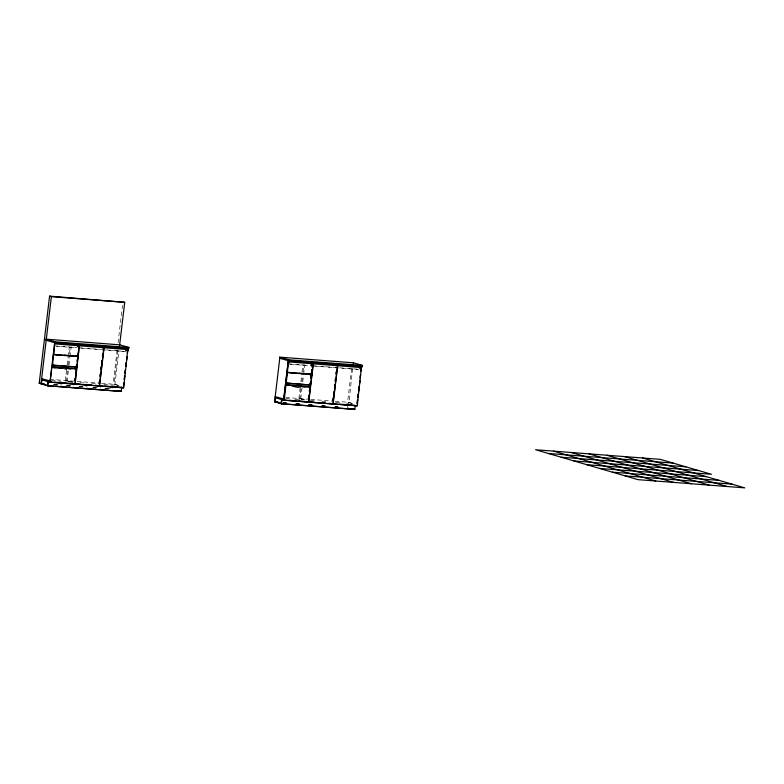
<?xml version="1.0" encoding="UTF-8"?>
<svg xmlns="http://www.w3.org/2000/svg" width="784" height="784" viewBox="0 0 784 784"><rect width="100%" height="100%" fill="white"/><g stroke="black" fill="none" stroke-linecap="round" stroke-linejoin="round"><path stroke-width="0.59" stroke-dasharray="3.92 2.94" d="M66.571 369.685L65.278 380.505L70.589 382.053M67.14 364.883L68.002 357.671M68.149 356.465L69.296 346.851M67.365 370.959L66.101 381.622L73.941 382.229M68.09 364.952L69.237 355.338M69.374 354.133L70.237 346.93M68.316 371.038L67.169 380.652L72.471 382.2M69.031 365.03L69.894 357.818M70.031 356.612L71.177 346.998M117.159 350.183L112.543 388.913L105.33 388.364M118.031 342.922L122.5 305.407M118.012 350.605L114.003 384.258L120.373 386.11M114.817 385.375L118.952 350.673M300.164 387.668L298.88 398.478L303.124 399.722M300.889 381.651L301.889 373.243M302.036 372.037L302.889 364.834M299.694 399.595L301.115 387.737M301.83 381.73L302.83 373.311M302.977 372.116L303.829 364.903M302.056 387.806L300.762 398.625L305.015 399.869M302.771 381.798L303.486 375.791M303.633 374.585L304.78 364.972M311.385 367.314L311.816 363.707M351.614 368.578L347.596 402.231L352.908 403.78M347.812 404.426L347.449 407.474L348.39 407.553L348.753 404.495M352.555 368.656L348.88 403.486L346.469 403.299M54.194 345.852L76.93 347.596M78.821 347.743L101.636 349.497M106.438 349.87L126.675 351.644L102.665 349.801M287.797 363.825L308.141 365.393M312.414 365.716L359.258 369.323M56.419 346.244L76.763 347.802M81.046 348.135L101.459 349.703M290.021 364.217L311.552 365.873L310.533 365.579M314.639 366.108L359.072 369.529M297.097 387.1L300.684 387.374M53.753 368.588L57.34 368.862M64.523 369.421L66.914 369.607M294.529 387.12L300.517 387.58M49.804 379.309L75.97 381.328M77.185 381.416L100.332 383.2M101.548 383.298L114.944 384.327L121.314 386.189M285.748 397.468L309.562 399.301M310.787 399.399L333.925 401.183M335.14 401.271L348.547 402.3L353.849 403.858M51.558 380.603L61.407 381.259M79.948 382.69L86.808 383.219M91.679 383.592L97.99 384.072M103.86 384.532L112.386 385.189M285.631 398.517L290.315 398.88M294.774 399.321L303.349 399.879M310.405 400.526L315.952 400.849M321.969 401.31L327.977 401.771M335.65 402.466L341.207 402.79M53.626 384.385L62.044 385.032M66.856 385.395L74.068 385.953M78.88 386.326L87.298 386.973M93.306 387.433L100.519 387.992M54.214 384.817L59.025 385.179M66.238 385.738L71.05 386.11M79.468 386.757L84.28 387.129M92.688 387.776L96.295 388.051M104.713 388.697L109.525 389.07M283.004 402.417L287.816 402.79M296.234 403.437L299.841 403.711M308.259 404.358L313.061 404.73M321.479 405.377L326.291 405.749M334.709 406.396L338.316 406.671M53.479 384.856L57.085 385.13M66.699 385.875L70.305 386.149M79.929 386.894L82.33 387.071M93.149 387.904L95.56 388.09M105.174 388.835L107.584 389.021M283.465 402.555L285.876 402.741M295.49 403.476L299.096 403.76M308.72 404.495L312.326 404.769M321.94 405.514L324.351 405.7M335.17 406.533L337.571 406.72M299.821 398.556L304.065 399.791M66.219 380.573L71.53 382.131"/><path stroke-width="1.18" d="M115.718 386.924L121.726 387.394L121.246 391.461L47.902 385.816L39.2 383.268L49.588 296.127L124.725 302.301L119.531 345.871M46.099 339.158L45.982 340.207L55.037 342.853L55.154 341.804L46.099 339.158L119.864 344.842L128.919 347.488L128.792 348.527L54.684 342.706L49.97 382.21L123.686 387.864L127.782 349.507L127.351 353.084M49.588 296.127L51.381 296.656L40.993 383.797L44.6 384.072M41.934 379.858L41.454 383.925L43.855 384.111M47.922 381.612L47.442 385.679L120.785 391.324M47.902 385.816L48.383 381.749L50.784 381.935M52.116 367.284L52.391 364.962M74.96 384.111L76.322 368.686L51.911 366.804L50.088 382.102M77.234 361.091L77.783 356.446L76.999 367.039L52.587 365.158L53.371 354.564M78.782 348.076L79.057 345.754L78.273 356.348L53.861 354.466L54.645 343.872L128.243 349.635M52.753 366.814L53.047 364.413M74.852 369.039L75.127 366.716M77.518 346.685L77.792 344.362L70.619 343.813M75.489 368.568L75.783 366.157M74.921 380.446L75.205 378.094M75.764 373.39L76.048 371.038M76.999 367.039L76.812 364.58M78.273 356.348L78.371 351.565M74.999 380.652L75.421 378.025M75.862 373.449L76.273 370.852M76.44 368.637L76.989 364.883M77.293 361.424L78.557 351.742M78.87 348.204L79.302 344.597M99.147 383.464L99.431 381.073M99.999 376.3L100.283 373.909M100.852 369.127L101.136 366.745M101.567 363.159L101.851 360.767M102.42 355.995L102.704 353.604M103.135 350.017L103.419 347.626L104.086 347.782L99.529 386.002L74.715 383.993M99.352 383.484L99.637 381.093M100.215 376.31L100.499 373.929M101.067 369.146L101.352 366.755M101.773 363.178L102.067 360.787M102.635 356.005L102.92 353.613M103.341 350.036L103.625 347.645M99.323 385.993L103.88 347.763M125.783 350.301L126.057 347.978L126.244 350.438M123.509 385.336L123.794 382.955M124.215 379.368L124.646 375.781M125.077 372.204L125.362 369.813M125.783 366.226L126.214 362.639M126.645 359.062L126.93 356.671M123.441 386.806L123.872 383.2M124.293 379.593L124.725 375.987M125.019 373.586L125.44 369.979M125.871 366.373L126.302 362.767M126.587 360.366L127.018 356.759M127.449 353.153L128.027 348.351M279.702 357.141L279.574 358.18L288.63 360.826L288.757 359.787L279.702 357.141L353.466 362.816L362.522 365.462L362.394 366.51L288.277 360.679L283.573 400.183L357.279 405.838L361.375 367.48L361.091 369.872M349.311 404.907L355.328 405.367L354.838 409.434L281.495 403.789L274.586 401.771L279.78 358.2L280.731 358.268M275.537 397.841L275.047 401.908L277.458 402.094M281.525 399.585L281.035 403.652L354.378 409.297M281.495 403.789L281.985 399.722L284.386 399.909M285.513 384.787L283.69 400.075L308.563 402.094L310.386 386.796L285.513 384.787L310.386 386.796M285.719 382.994L286.973 372.537L311.846 374.556L310.601 385.013L285.719 382.994L310.601 385.013M361.836 367.618L288.247 361.855L287.003 372.312L311.875 374.321L313.12 363.864M285.719 385.267L285.993 382.945M285.974 384.915L284.151 400.212L275.076 397.704M286.18 383.131L287.434 372.674M287.463 372.439L288.247 361.855M286.356 384.787L286.64 382.386M288.933 363.159L289.218 360.758M308.455 387.012L308.729 384.689M311.121 364.668L311.395 362.335L304.212 361.787M309.092 386.541L309.376 384.14M310.386 375.722L310.67 373.321M308.524 398.429L308.798 396.077M309.366 391.373L309.641 389.011M310.141 384.875L310.415 382.553M310.964 377.908L311.846 374.556M311.875 374.321L311.963 369.538M308.749 397.429L309.033 395.028M309.464 391.422L309.749 389.021M310.033 386.61L310.611 381.808M311.042 378.202L312.042 369.783M312.61 364.981L312.904 362.58M308.739 398.39L309.023 395.998M309.592 391.226L309.876 388.835M310.16 386.443L310.729 381.661M311.16 378.084L312.159 369.715M332.886 400.252L333.171 397.86M333.602 394.274L333.886 391.882M334.454 387.11L334.739 384.719M335.17 381.132L335.454 378.741M336.022 373.968L336.307 371.577M333.092 400.261L333.386 397.87M333.808 394.293L334.092 391.902M334.66 387.12L334.944 384.738M335.376 381.151L335.66 378.76M336.228 373.988L336.512 371.596M332.926 403.966L337.483 365.736M353.339 363.864L353.466 362.816M359.836 368.411L359.66 365.952M360.395 368.656L360.679 366.255M357.102 403.319L357.533 399.732M357.965 396.145L358.249 393.764M358.67 390.177L359.101 386.59M359.523 383.013L359.817 380.622M360.238 377.035L360.522 374.644M357.181 403.584L357.612 399.977M357.896 397.576L358.327 393.97M358.611 391.569L359.19 386.757M359.474 384.356L359.905 380.75M360.189 378.349L360.62 374.742M361.052 371.136L361.62 366.324M51.381 296.656L124.725 302.301M55.154 341.804L128.919 347.488M288.757 359.787L362.522 365.462M55.056 342.618L57.457 342.794M59.849 342.98L68.228 343.627M80.879 344.597L88.092 345.156M90.493 345.342L98.902 345.989M101.303 346.175L108.506 346.724M110.907 346.91L119.315 347.557M121.716 347.743L126.518 348.116M288.659 360.591L291.05 360.777M294.647 361.052L301.82 361.6M314.482 362.58L321.685 363.129M325.291 363.413L332.494 363.962M334.895 364.148L342.098 364.707M345.705 364.981L352.908 365.53M355.309 365.716L360.121 366.089M54.615 354.427L58.281 354.711M64.386 355.181L68.051 355.456M75.372 356.024L77.812 356.21M289.443 372.498L291.883 372.684M299.204 373.253L301.644 373.439M308.974 373.997L311.415 374.184M53.831 354.701L78.243 356.573M76.538 366.902L52.587 365.158M52.371 366.941L76.783 368.823M58.104 367.745L62.887 368.117M67.679 368.48L72.461 368.852M291.697 385.728L296.489 386.091M302.467 386.551L307.259 386.924M57.467 367.823L61.054 368.098M68.237 368.647L70.629 368.833M292.265 385.885L295.852 386.169M301.84 386.63L305.427 386.904M51.038 381.24L41.601 378.682M284.631 399.213L275.204 396.655M54.4 382.21L60.407 382.67M64.014 382.945L71.226 383.503M74.833 383.778L80.85 384.248M84.456 384.523L91.669 385.081M95.276 385.356L101.283 385.816M104.889 386.091L112.112 386.649M289.198 400.281L294.01 400.644M298.812 401.016L304.829 401.477M308.435 401.761L314.443 402.221M319.255 402.594L325.262 403.054M328.878 403.329L334.886 403.789M339.697 404.162L345.705 404.622M51.313 382.19L75.176 384.131L79.272 345.773M99.068 385.875L122.01 387.639M332.671 403.848L357.279 405.838M39.2 383.268L41.601 383.454M274.586 401.771L278.193 402.045M548.388 453.485L673.074 463.079M561.177 457.219L685.863 466.813M573.966 460.963L698.652 470.557M586.765 464.696L711.441 474.291L660.275 459.346L535.59 449.751L637.931 479.641L744.8 487.873L642.468 457.974M599.554 468.43L706.423 476.662M612.343 472.174L719.212 480.396M625.132 475.908L732.011 484.13M337.022 365.609L337.688 365.756L333.131 403.985L308.769 402.104L313.326 363.884L312.659 363.727M624.652 456.602L726.984 486.501M606.845 455.23L709.177 485.129M589.029 453.858L691.361 483.757M571.222 452.486L673.554 482.385M553.406 451.114L655.738 481.013M352.388 408.719L354.838 409.434M275.997 401.976L281.975 403.731M121.187 387.237L123.686 387.864M51.656 367.157L52.685 367.451M118.786 390.736L121.246 391.461M41.474 379.73L49.97 382.21M42.395 384.003L48.383 385.748"/></g></svg>
